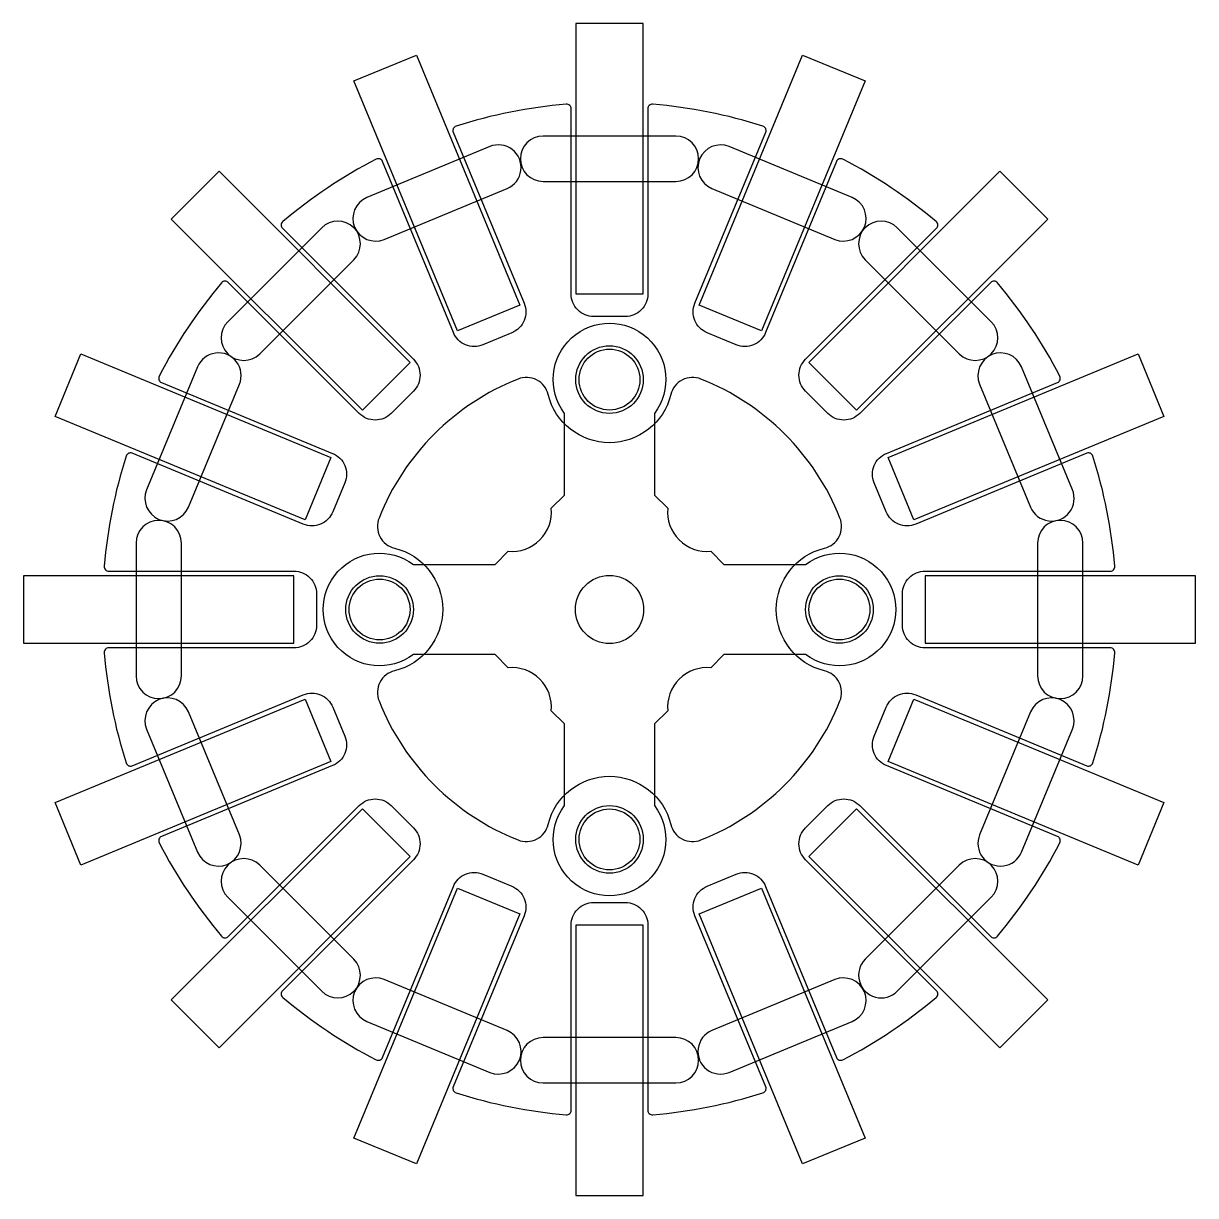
# Model space of a CAD drawing. Header units: inches. Extents: x 0 to 52, y 0 to 52.
import ezdxf

# ---------------------------------------------------------------- set-up
doc = ezdxf.new("R2010")
doc.units = ezdxf.units.IN
doc.header["$MEASUREMENT"] = 0
for name, color, linetype in [('ぽｃけｔ', 6, 'Continuous'), ('サイドホイール', 1, 'Continuous'), ('ピン', 4, 'Continuous'), ('外形', 6, 'Continuous')]:
    doc.layers.add(name, color=color, linetype=linetype)

# ---------------------------------------------------------------- blocks, each defined once
blk = doc.blocks.new('*U15')
at = {"layer": 'ピン'}
blk.add_lwpolyline([(-2.95, 1.005, 1), (-2.95, -1.005), (2.95, -1.005, 1), (2.95, 1.005)], format="xyb", close=True, dxfattribs=at)
blk = doc.blocks.new('*U16')
at = {"color": 0, "linetype": 'ByBlock', "lineweight": -2, "transparency": 16777216}
for p, rotation in [((30.166, 49.767), 22.50000000000001), ((45.473, 49.767), 337.5), ((23.677, 45.431), 45), ((51.961, 45.431), 315), ((19.342, 38.943), 67.5), ((56.297, 38.943), 292.5), ((17.819, 31.289), 90), ((57.819, 31.289), 270), ((19.342, 23.636), 112.5), ((56.297, 23.636), 247.5), ((23.677, 17.147), 135), ((51.961, 17.147), 225), ((30.166, 12.812), 157.5), ((45.473, 12.812), 202.5), ((37.819, 11.289), 180)]:
    blk.add_blockref('*U15', p, dxfattribs=dict(at, rotation=rotation))
blk.add_blockref('*U15', (37.819, 51.289), dxfattribs=at)

msp = doc.modelspace()

# ---------------------------------------------------------------- linework, layer by layer
msp.add_lwpolyline([(20.929, 28), (21.51, 28.581, 0.467436), (23.419, 30.49), (24, 31.071), (24, 34.7, -2), (28, 34.7), (28, 31.071), (28.581, 30.49, 0.468263), (30.49, 28.581), (31.071, 28), (34.7, 28, -2), (34.7, 24), (31.071, 24), (30.49, 23.419, 0.465402), (28.581, 21.51), (28, 20.929), (28, 17.3, -2), (24, 17.3), (24, 20.929), (23.419, 21.51, 0.465804), (21.51, 23.419), (20.929, 24), (17.3, 24, -2), (17.3, 28)], format="xyb", close=True)
at = {"layer": 'ぽｃけｔ'}
for centre, radius in [((26, 36.2), 1.35), ((15.8, 26), 1.35), ((26, 26), 1.51), ((36.2, 26), 1.35), ((26, 15.8), 1.35)]:
    msp.add_circle(centre, radius, dxfattribs=at)
at = {"layer": 'サイドホイール'}
for points in [[(24.5, 40), (27.5, 40), (27.5, 52), (24.5, 52)], [(22.028, 39.508), (19.257, 38.36), (14.664, 49.447), (17.436, 50.595)], [(32.743, 38.36), (29.972, 39.508), (34.564, 50.595), (37.336, 49.447)], [(15.04, 34.839), (17.161, 36.96), (8.676, 45.445), (6.555, 43.324)], [(34.839, 36.96), (36.96, 34.839), (45.445, 43.324), (43.324, 45.445)], [(13.64, 32.743), (12.492, 29.972), (1.405, 34.564), (2.553, 37.336)], [(39.508, 29.972), (38.36, 32.743), (49.447, 37.336), (50.595, 34.564)], [(12, 24.5), (12, 27.5), (0, 27.5), (0, 24.5)], [(40, 27.5), (40, 24.5), (52, 24.5), (52, 27.5)], [(12.492, 22.028), (13.64, 19.257), (2.553, 14.664), (1.405, 17.436)], [(38.36, 19.257), (39.508, 22.028), (50.595, 17.436), (49.447, 14.664)], [(17.161, 15.04), (15.04, 17.161), (6.555, 8.676), (8.676, 6.555)], [(36.96, 17.161), (34.839, 15.04), (43.324, 6.555), (45.445, 8.676)], [(19.257, 13.64), (22.028, 12.492), (17.436, 1.405), (14.664, 2.553)], [(29.972, 12.492), (32.743, 13.64), (37.336, 2.553), (34.564, 1.405)], [(27.5, 12), (24.5, 12), (24.5, 0), (27.5, 0)]]:
    msp.add_lwpolyline(points, close=True, dxfattribs=at)
at = {"layer": '外形'}
for points in [[(15.65, 45.978, 0.055579), (11.504, 43.208, 0.439425), (11.491, 42.913), (17.303, 37.102, -0.414214), (17.303, 35.687), (16.313, 34.697, -0.414214), (14.898, 34.697), (9.087, 40.509, 0.439425), (8.792, 40.496, 0.055579), (6.022, 36.35, 0.439425), (6.123, 36.073), (13.716, 32.928, -0.414214), (14.257, 31.622), (13.722, 30.328, -0.414214), (12.415, 29.787), (4.822, 32.932, 0.439425), (4.555, 32.808, 0.055579), (3.582, 27.917, 0.439425), (3.781, 27.7), (12, 27.7, -0.414214), (13, 26.7), (13, 25.3, -0.414214), (12, 24.3), (3.781, 24.3, 0.439425), (3.582, 24.083, 0.055579), (4.555, 19.192, 0.439425), (4.822, 19.068), (12.415, 22.213, -0.414214), (13.722, 21.672), (14.257, 20.378, -0.414214), (13.716, 19.072), (6.123, 15.927, 0.439425), (6.022, 15.65, 0.055579), (8.792, 11.504, 0.439425), (9.087, 11.491), (14.898, 17.303, -0.414214), (16.313, 17.303), (17.303, 16.313, -0.414214), (17.303, 14.898), (11.491, 9.087, 0.439425), (11.504, 8.792, 0.055579), (15.65, 6.022, 0.439425), (15.927, 6.123), (19.072, 13.716, -0.414214), (20.378, 14.257), (21.672, 13.722, -0.414214), (22.213, 12.415), (19.068, 4.822, 0.439425), (19.192, 4.555, 0.055579), (24.083, 3.582, 0.439425), (24.3, 3.781), (24.3, 12, -0.414214), (25.3, 13), (26.7, 13, -0.414214), (27.7, 12), (27.7, 3.781, 0.439425), (27.917, 3.582, 0.055579), (32.808, 4.555, 0.439425), (32.932, 4.822), (29.787, 12.415, -0.414214), (30.328, 13.722), (31.622, 14.257, -0.414214), (32.928, 13.716), (36.073, 6.123, 0.439425), (36.35, 6.022, 0.055579), (40.496, 8.792, 0.439425), (40.509, 9.087), (34.697, 14.898, -0.414214), (34.697, 16.313), (35.687, 17.303, -0.414214), (37.102, 17.303), (42.913, 11.491, 0.439425), (43.208, 11.504, 0.055579), (45.978, 15.65, 0.439425), (45.877, 15.927), (38.284, 19.072, -0.414214), (37.743, 20.378), (38.278, 21.672, -0.414214), (39.585, 22.213), (47.178, 19.068, 0.439425), (47.445, 19.192, 0.055579), (48.418, 24.083, 0.439425), (48.219, 24.3), (40, 24.3, -0.414214), (39, 25.3), (39, 26.7, -0.414214), (40, 27.7), (48.219, 27.7, 0.439425), (48.418, 27.917, 0.055579), (47.445, 32.808, 0.439425), (47.178, 32.932), (39.585, 29.787, -0.414214), (38.278, 30.328), (37.743, 31.622, -0.414214), (38.284, 32.928), (45.877, 36.073, 0.439425), (45.978, 36.35, 0.055579), (43.208, 40.496, 0.439425), (42.913, 40.509), (37.102, 34.697, -0.414214), (35.687, 34.697), (34.697, 35.687, -0.414214), (34.697, 37.102), (40.509, 42.913, 0.439425), (40.496, 43.208, 0.055579), (36.35, 45.978, 0.439425), (36.073, 45.877), (32.928, 38.284, -0.414214), (31.622, 37.743), (30.328, 38.278, -0.414214), (29.787, 39.585), (32.932, 47.178, 0.439425), (32.808, 47.445, 0.055579), (27.917, 48.418, 0.439425), (27.7, 48.219), (27.7, 40, -0.414214), (26.7, 39), (25.3, 39, -0.414214), (24.3, 40), (24.3, 48.219, 0.439425), (24.083, 48.418, 0.055579), (19.192, 47.445, 0.439425), (19.068, 47.178), (22.213, 39.585, -0.414214), (21.672, 38.278), (20.378, 37.743, -0.414214), (19.072, 38.284), (15.927, 45.877, 0.439425)], [(28.719, 16.467, 0.455016), (30.059, 15.776, 0.206574), (36.224, 21.941, 0.455016), (35.533, 23.281, -0.784219), (35.533, 28.719, 0.455016), (36.224, 30.059, 0.206574), (30.059, 36.224, 0.455016), (28.719, 35.533, -0.784219), (23.281, 35.533, 0.455016), (21.941, 36.224, 0.206574), (15.776, 30.059, 0.455016), (16.467, 28.719, -0.784219), (16.467, 23.281, 0.455016), (15.776, 21.941, 0.206574), (21.941, 15.776, 0.455016), (23.281, 16.467, -0.784219)]]:
    msp.add_lwpolyline(points, format="xyb", close=True, dxfattribs=at)
for centre in [(26, 36.2), (15.8, 26), (36.2, 26), (26, 15.8)]:
    msp.add_circle(centre, 1.5, dxfattribs=at)

# ---------------------------------------------------------------- block references
msp.add_blockref('*U16', (-11.819, -5.289))

doc.saveas('drawing.dxf')
